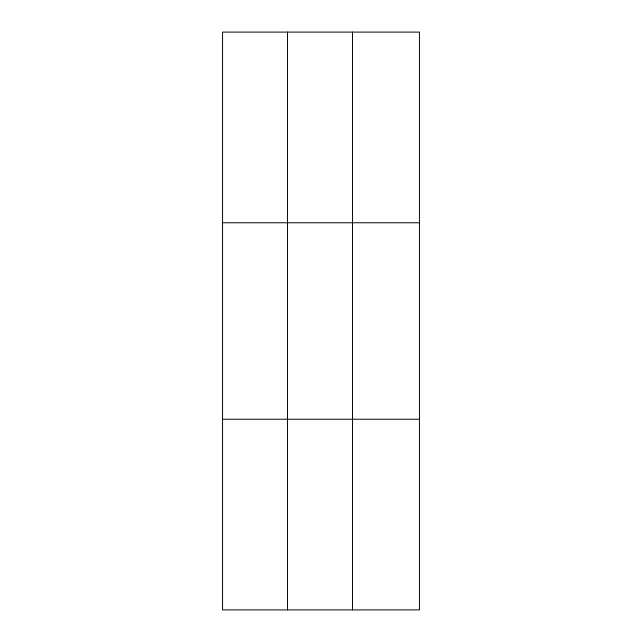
<?xml version="1.0" encoding="UTF-8"?>
<svg xmlns="http://www.w3.org/2000/svg" width="642" height="642" viewBox="0 0 642 642"><rect width="100%" height="100%" fill="white"/><g stroke="black" fill="none" stroke-linecap="round" stroke-linejoin="round"><path stroke-width="0.96" d="M287.528 609.9L287.528 32.1M352.498 609.9L352.498 32.1M222.557 222.774L419.443 222.774M222.557 419.226L419.443 419.226M419.443 546.342L419.443 609.9L222.557 609.9L222.557 32.1L419.443 32.1L419.443 546.342"/></g></svg>
